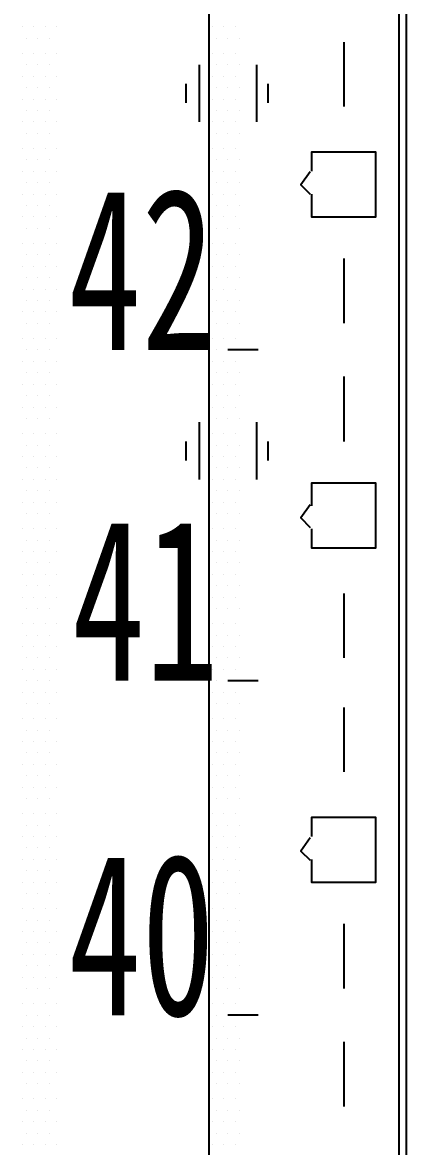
# Model space of a CAD drawing. Header units: metres. Extents: x 17 to 1264, y 17 to 859.
# Drawn here: x 307.72 to 322.27, y 608.47 to 651.04 of the extents above; entities that cross this region are included whole.
import ezdxf

# ---------------------------------------------------------------- set-up
doc = ezdxf.new("R2010")
doc.units = ezdxf.units.M
for name, color, linetype in [('LINES', 7, 'Continuous'), ('POLYLINES', 4, 'Continuous'), ('TEXTS', 3, 'Continuous')]:
    doc.layers.add(name, color=color, linetype=linetype)

msp = doc.modelspace()

# ---------------------------------------------------------------- linework, layer by layer
at = {"layer": 'LINES'}
for p, q in [((322.27, 121.54), (322.27, 716.83)), ((307.72, 650.88), (307.72, 650.88)), ((308.15, 650.88), (308.15, 650.88)), ((308.59, 650.88), (308.59, 650.88)), ((309.02, 650.88), (309.02, 650.88)), ((314.92, 650.88), (314.92, 650.88)), ((315.35, 650.88), (315.35, 650.88)), ((315.79, 650.88), (315.79, 650.88)), ((307.87, 650.45), (307.87, 650.45)), ((308.3, 650.45), (308.3, 650.45)), ((308.73, 650.45), (308.73, 650.45)), ((315.07, 650.45), (315.07, 650.45)), ((315.5, 650.45), (315.5, 650.45)), ((315.93, 650.45), (315.93, 650.45)), ((319.89, 650.3), (319.89, 647.86)), ((307.72, 649.87), (307.72, 649.87)), ((308.15, 649.87), (308.15, 649.87)), ((308.59, 649.87), (308.59, 649.87)), ((309.02, 649.87), (309.02, 649.87)), ((314.92, 649.87), (314.92, 649.87)), ((315.35, 649.87), (315.35, 649.87)), ((315.79, 649.87), (315.79, 649.87)), ((307.87, 649.44), (307.87, 649.44)), ((308.3, 649.44), (308.3, 649.44)), ((308.73, 649.44), (308.73, 649.44)), ((314.42, 649.44), (314.42, 647.28)), ((315.07, 649.44), (315.07, 649.44)), ((315.5, 649.44), (315.5, 649.44)), ((315.93, 649.44), (315.93, 649.44)), ((316.58, 649.44), (316.58, 647.28)), ((307.72, 649.01), (307.72, 649.01)), ((308.15, 649.01), (308.15, 649.01)), ((308.59, 649.01), (308.59, 649.01)), ((309.02, 649.01), (309.02, 649.01)), ((314.92, 649.01), (314.92, 649.01)), ((315.35, 649.01), (315.35, 649.01)), ((315.79, 649.01), (315.79, 649.01)), ((307.87, 648.58), (307.87, 648.58)), ((308.3, 648.58), (308.3, 648.58)), ((308.73, 648.58), (308.73, 648.58)), ((313.91, 648.72), (313.91, 648)), ((315.07, 648.58), (315.07, 648.58)), ((315.5, 648.58), (315.5, 648.58)), ((315.93, 648.58), (315.93, 648.58)), ((317.01, 648.72), (317.01, 648)), ((307.72, 648.14), (307.72, 648.14)), ((308.15, 648.14), (308.15, 648.14)), ((308.59, 648.14), (308.59, 648.14)), ((309.02, 648.14), (309.02, 648.14)), ((314.92, 648.14), (314.92, 648.14)), ((315.35, 648.14), (315.35, 648.14)), ((315.79, 648.14), (315.79, 648.14)), ((307.87, 647.71), (307.87, 647.71)), ((308.3, 647.71), (308.3, 647.71)), ((308.73, 647.71), (308.73, 647.71)), ((315.07, 647.71), (315.07, 647.71)), ((315.5, 647.71), (315.5, 647.71)), ((315.93, 647.71), (315.93, 647.71)), ((307.72, 647.28), (307.72, 647.28)), ((308.15, 647.28), (308.15, 647.28)), ((308.59, 647.28), (308.59, 647.28)), ((309.02, 647.28), (309.02, 647.28)), ((314.92, 647.28), (314.92, 647.28)), ((315.35, 647.28), (315.35, 647.28)), ((315.79, 647.28), (315.79, 647.28)), ((307.87, 646.85), (307.87, 646.85)), ((308.3, 646.85), (308.3, 646.85)), ((308.73, 646.85), (308.73, 646.85)), ((315.07, 646.85), (315.07, 646.85)), ((315.5, 646.85), (315.5, 646.85)), ((315.93, 646.85), (315.93, 646.85)), ((307.72, 646.27), (307.72, 646.27)), ((308.15, 646.27), (308.15, 646.27)), ((308.59, 646.27), (308.59, 646.27)), ((309.02, 646.27), (309.02, 646.27)), ((314.92, 646.27), (314.92, 646.27)), ((315.35, 646.27), (315.35, 646.27)), ((315.79, 646.27), (315.79, 646.27)), ((307.87, 645.84), (307.87, 645.84)), ((308.3, 645.84), (308.3, 645.84)), ((308.73, 645.84), (308.73, 645.84)), ((315.07, 645.84), (315.07, 645.84)), ((315.5, 645.84), (315.5, 645.84)), ((315.93, 645.84), (315.93, 645.84)), ((307.72, 645.41), (307.72, 645.41)), ((308.15, 645.41), (308.15, 645.41)), ((308.59, 645.41), (308.59, 645.41)), ((309.02, 645.41), (309.02, 645.41)), ((314.92, 645.41), (314.92, 645.41)), ((315.35, 645.41), (315.35, 645.41)), ((315.79, 645.41), (315.79, 645.41)), ((307.87, 644.98), (307.87, 644.98)), ((308.3, 644.98), (308.3, 644.98)), ((308.73, 644.98), (308.73, 644.98)), ((315.07, 644.98), (315.07, 644.98)), ((315.5, 644.98), (315.5, 644.98)), ((315.93, 644.98), (315.93, 644.98)), ((307.72, 644.54), (307.72, 644.54)), ((308.15, 644.54), (308.15, 644.54)), ((308.59, 644.54), (308.59, 644.54)), ((309.02, 644.54), (309.02, 644.54)), ((314.92, 644.54), (314.92, 644.54)), ((315.35, 644.54), (315.35, 644.54)), ((315.79, 644.54), (315.79, 644.54)), ((307.87, 644.11), (307.87, 644.11)), ((308.3, 644.11), (308.3, 644.11)), ((308.73, 644.11), (308.73, 644.11)), ((315.07, 644.11), (315.07, 644.11)), ((315.5, 644.11), (315.5, 644.11)), ((315.93, 644.11), (315.93, 644.11)), ((307.72, 643.68), (307.72, 643.68)), ((308.15, 643.68), (308.15, 643.68)), ((308.59, 643.68), (308.59, 643.68)), ((309.02, 643.68), (309.02, 643.68)), ((314.92, 643.68), (314.92, 643.68)), ((315.35, 643.68), (315.35, 643.68)), ((315.79, 643.68), (315.79, 643.68)), ((307.87, 643.25), (307.87, 643.25)), ((308.3, 643.25), (308.3, 643.25)), ((308.73, 643.25), (308.73, 643.25)), ((315.07, 643.25), (315.07, 643.25)), ((315.5, 643.25), (315.5, 643.25)), ((315.93, 643.25), (315.93, 643.25)), ((307.72, 642.67), (307.72, 642.67)), ((308.15, 642.67), (308.15, 642.67)), ((308.59, 642.67), (308.59, 642.67)), ((309.02, 642.67), (309.02, 642.67)), ((314.92, 642.67), (314.92, 642.67)), ((315.35, 642.67), (315.35, 642.67)), ((315.79, 642.67), (315.79, 642.67)), ((307.87, 642.24), (307.87, 642.24)), ((308.3, 642.24), (308.3, 642.24)), ((308.73, 642.24), (308.73, 642.24)), ((315.07, 642.24), (315.07, 642.24)), ((315.5, 642.24), (315.5, 642.24)), ((315.93, 642.24), (315.93, 642.24)), ((319.89, 642.1), (319.89, 639.65)), ((307.72, 641.81), (307.72, 641.81)), ((308.15, 641.81), (308.15, 641.81)), ((308.59, 641.81), (308.59, 641.81)), ((309.02, 641.81), (309.02, 641.81)), ((314.92, 641.81), (314.92, 641.81)), ((315.35, 641.81), (315.35, 641.81)), ((315.79, 641.81), (315.79, 641.81)), ((307.87, 641.38), (307.87, 641.38)), ((308.3, 641.38), (308.3, 641.38)), ((308.73, 641.38), (308.73, 641.38)), ((315.07, 641.38), (315.07, 641.38)), ((315.5, 641.38), (315.5, 641.38)), ((315.93, 641.38), (315.93, 641.38)), ((307.72, 640.94), (307.72, 640.94)), ((308.15, 640.94), (308.15, 640.94)), ((308.59, 640.94), (308.59, 640.94)), ((309.02, 640.94), (309.02, 640.94)), ((314.92, 640.94), (314.92, 640.94)), ((315.35, 640.94), (315.35, 640.94)), ((315.79, 640.94), (315.79, 640.94)), ((307.87, 640.51), (307.87, 640.51)), ((308.3, 640.51), (308.3, 640.51)), ((308.73, 640.51), (308.73, 640.51)), ((315.07, 640.51), (315.07, 640.51)), ((315.5, 640.51), (315.5, 640.51)), ((315.93, 640.51), (315.93, 640.51)), ((307.72, 640.08), (307.72, 640.08)), ((308.15, 640.08), (308.15, 640.08)), ((308.59, 640.08), (308.59, 640.08)), ((309.02, 640.08), (309.02, 640.08)), ((314.92, 640.08), (314.92, 640.08)), ((315.35, 640.08), (315.35, 640.08)), ((315.79, 640.08), (315.79, 640.08)), ((307.87, 639.65), (307.87, 639.65)), ((308.3, 639.65), (308.3, 639.65)), ((308.73, 639.65), (308.73, 639.65)), ((315.07, 639.65), (315.07, 639.65)), ((315.5, 639.65), (315.5, 639.65)), ((315.93, 639.65), (315.93, 639.65)), ((307.72, 639.07), (307.72, 639.07)), ((308.15, 639.07), (308.15, 639.07)), ((308.59, 639.07), (308.59, 639.07)), ((309.02, 639.07), (309.02, 639.07)), ((314.92, 639.07), (314.92, 639.07)), ((315.35, 639.07), (315.35, 639.07)), ((315.79, 639.07), (315.79, 639.07)), ((307.87, 638.64), (307.87, 638.64)), ((308.3, 638.64), (308.3, 638.64)), ((308.73, 638.64), (308.73, 638.64)), ((315.07, 638.64), (315.07, 638.64)), ((315.5, 638.64), (315.5, 638.64)), ((316.65, 638.64), (315.5, 638.64)), ((315.93, 638.64), (315.93, 638.64)), ((307.72, 638.21), (307.72, 638.21)), ((308.15, 638.21), (308.15, 638.21)), ((308.59, 638.21), (308.59, 638.21)), ((309.02, 638.21), (309.02, 638.21)), ((314.92, 638.21), (314.92, 638.21)), ((315.35, 638.21), (315.35, 638.21)), ((315.79, 638.21), (315.79, 638.21)), ((307.87, 637.78), (307.87, 637.78)), ((308.3, 637.78), (308.3, 637.78)), ((308.73, 637.78), (308.73, 637.78)), ((315.07, 637.78), (315.07, 637.78)), ((315.5, 637.78), (315.5, 637.78)), ((315.93, 637.78), (315.93, 637.78)), ((319.89, 637.63), (319.89, 635.18)), ((307.72, 637.34), (307.72, 637.34)), ((308.15, 637.34), (308.15, 637.34)), ((308.59, 637.34), (308.59, 637.34)), ((309.02, 637.34), (309.02, 637.34)), ((314.92, 637.34), (314.92, 637.34)), ((315.35, 637.34), (315.35, 637.34)), ((315.79, 637.34), (315.79, 637.34)), ((307.87, 636.91), (307.87, 636.91)), ((308.3, 636.91), (308.3, 636.91)), ((308.73, 636.91), (308.73, 636.91)), ((315.07, 636.91), (315.07, 636.91)), ((315.5, 636.91), (315.5, 636.91)), ((315.93, 636.91), (315.93, 636.91)), ((307.72, 636.48), (307.72, 636.48)), ((308.15, 636.48), (308.15, 636.48)), ((308.59, 636.48), (308.59, 636.48)), ((309.02, 636.48), (309.02, 636.48)), ((314.92, 636.48), (314.92, 636.48)), ((315.35, 636.48), (315.35, 636.48)), ((315.79, 636.48), (315.79, 636.48)), ((307.87, 636.05), (307.87, 636.05)), ((308.3, 636.05), (308.3, 636.05)), ((308.73, 636.05), (308.73, 636.05)), ((314.42, 635.9), (314.42, 633.74)), ((315.07, 636.05), (315.07, 636.05)), ((315.5, 636.05), (315.5, 636.05)), ((315.93, 636.05), (315.93, 636.05)), ((316.58, 635.9), (316.58, 633.74)), ((307.72, 635.47), (307.72, 635.47)), ((308.15, 635.47), (308.15, 635.47)), ((308.59, 635.47), (308.59, 635.47)), ((309.02, 635.47), (309.02, 635.47)), ((314.92, 635.47), (314.92, 635.47)), ((315.35, 635.47), (315.35, 635.47)), ((315.79, 635.47), (315.79, 635.47)), ((307.87, 635.04), (307.87, 635.04)), ((308.3, 635.04), (308.3, 635.04)), ((308.73, 635.04), (308.73, 635.04)), ((313.91, 635.18), (313.91, 634.46)), ((315.07, 635.04), (315.07, 635.04)), ((315.5, 635.04), (315.5, 635.04)), ((315.93, 635.04), (315.93, 635.04)), ((317.01, 635.18), (317.01, 634.46)), ((307.72, 634.61), (307.72, 634.61)), ((308.15, 634.61), (308.15, 634.61)), ((308.59, 634.61), (308.59, 634.61)), ((309.02, 634.61), (309.02, 634.61)), ((314.92, 634.61), (314.92, 634.61)), ((315.35, 634.61), (315.35, 634.61)), ((315.79, 634.61), (315.79, 634.61)), ((307.87, 634.18), (307.87, 634.18)), ((308.3, 634.18), (308.3, 634.18)), ((308.73, 634.18), (308.73, 634.18)), ((315.07, 634.18), (315.07, 634.18)), ((315.5, 634.18), (315.5, 634.18)), ((315.93, 634.18), (315.93, 634.18)), ((307.72, 633.74), (307.72, 633.74)), ((308.15, 633.74), (308.15, 633.74)), ((308.59, 633.74), (308.59, 633.74)), ((309.02, 633.74), (309.02, 633.74)), ((314.92, 633.74), (314.92, 633.74)), ((315.35, 633.74), (315.35, 633.74)), ((315.79, 633.74), (315.79, 633.74)), ((307.87, 633.31), (307.87, 633.31)), ((308.3, 633.31), (308.3, 633.31)), ((308.73, 633.31), (308.73, 633.31)), ((315.07, 633.31), (315.07, 633.31)), ((315.5, 633.31), (315.5, 633.31)), ((315.93, 633.31), (315.93, 633.31)), ((307.72, 632.88), (307.72, 632.88)), ((308.15, 632.88), (308.15, 632.88)), ((308.59, 632.88), (308.59, 632.88)), ((309.02, 632.88), (309.02, 632.88)), ((314.92, 632.88), (314.92, 632.88)), ((315.35, 632.88), (315.35, 632.88)), ((315.79, 632.88), (315.79, 632.88)), ((307.87, 632.45), (307.87, 632.45)), ((308.3, 632.45), (308.3, 632.45)), ((308.73, 632.45), (308.73, 632.45)), ((315.07, 632.45), (315.07, 632.45)), ((315.5, 632.45), (315.5, 632.45)), ((315.93, 632.45), (315.93, 632.45)), ((307.72, 631.87), (307.72, 631.87)), ((308.15, 631.87), (308.15, 631.87)), ((308.59, 631.87), (308.59, 631.87)), ((309.02, 631.87), (309.02, 631.87)), ((314.92, 631.87), (314.92, 631.87)), ((315.35, 631.87), (315.35, 631.87)), ((315.79, 631.87), (315.79, 631.87)), ((307.87, 631.44), (307.87, 631.44)), ((308.3, 631.44), (308.3, 631.44)), ((308.73, 631.44), (308.73, 631.44)), ((315.07, 631.44), (315.07, 631.44)), ((315.5, 631.44), (315.5, 631.44)), ((315.93, 631.44), (315.93, 631.44)), ((307.72, 631.01), (307.72, 631.01)), ((308.15, 631.01), (308.15, 631.01)), ((308.59, 631.01), (308.59, 631.01)), ((309.02, 631.01), (309.02, 631.01)), ((314.92, 631.01), (314.92, 631.01)), ((315.35, 631.01), (315.35, 631.01)), ((315.79, 631.01), (315.79, 631.01)), ((307.87, 630.58), (307.87, 630.58)), ((308.3, 630.58), (308.3, 630.58)), ((308.73, 630.58), (308.73, 630.58)), ((315.07, 630.58), (315.07, 630.58)), ((315.5, 630.58), (315.5, 630.58)), ((315.93, 630.58), (315.93, 630.58)), ((307.72, 630.14), (307.72, 630.14)), ((308.15, 630.14), (308.15, 630.14)), ((308.59, 630.14), (308.59, 630.14)), ((309.02, 630.14), (309.02, 630.14)), ((314.92, 630.14), (314.92, 630.14)), ((315.35, 630.14), (315.35, 630.14)), ((315.79, 630.14), (315.79, 630.14)), ((307.87, 629.71), (307.87, 629.71)), ((308.3, 629.71), (308.3, 629.71)), ((308.73, 629.71), (308.73, 629.71)), ((315.07, 629.71), (315.07, 629.71)), ((315.5, 629.71), (315.5, 629.71)), ((315.93, 629.71), (315.93, 629.71)), ((307.72, 629.28), (307.72, 629.28)), ((308.15, 629.28), (308.15, 629.28)), ((308.59, 629.28), (308.59, 629.28)), ((309.02, 629.28), (309.02, 629.28)), ((314.92, 629.28), (314.92, 629.28)), ((315.35, 629.28), (315.35, 629.28)), ((315.79, 629.28), (315.79, 629.28)), ((319.89, 629.42), (319.89, 626.98)), ((307.87, 628.85), (307.87, 628.85)), ((308.3, 628.85), (308.3, 628.85)), ((308.73, 628.85), (308.73, 628.85)), ((315.07, 628.85), (315.07, 628.85)), ((315.5, 628.85), (315.5, 628.85)), ((315.93, 628.85), (315.93, 628.85)), ((307.72, 628.27), (307.72, 628.27)), ((308.15, 628.27), (308.15, 628.27)), ((308.59, 628.27), (308.59, 628.27)), ((309.02, 628.27), (309.02, 628.27)), ((314.92, 628.27), (314.92, 628.27)), ((315.35, 628.27), (315.35, 628.27)), ((315.79, 628.27), (315.79, 628.27)), ((307.87, 627.84), (307.87, 627.84)), ((308.3, 627.84), (308.3, 627.84)), ((308.73, 627.84), (308.73, 627.84)), ((315.07, 627.84), (315.07, 627.84)), ((315.5, 627.84), (315.5, 627.84)), ((315.93, 627.84), (315.93, 627.84)), ((307.72, 627.41), (307.72, 627.41)), ((308.15, 627.41), (308.15, 627.41)), ((308.59, 627.41), (308.59, 627.41)), ((309.02, 627.41), (309.02, 627.41)), ((314.92, 627.41), (314.92, 627.41)), ((315.35, 627.41), (315.35, 627.41)), ((315.79, 627.41), (315.79, 627.41)), ((307.87, 626.98), (307.87, 626.98)), ((308.3, 626.98), (308.3, 626.98)), ((308.73, 626.98), (308.73, 626.98)), ((315.07, 626.98), (315.07, 626.98)), ((315.5, 626.98), (315.5, 626.98)), ((315.93, 626.98), (315.93, 626.98)), ((307.72, 626.54), (307.72, 626.54)), ((308.15, 626.54), (308.15, 626.54)), ((308.59, 626.54), (308.59, 626.54)), ((309.02, 626.54), (309.02, 626.54)), ((314.92, 626.54), (314.92, 626.54)), ((315.35, 626.54), (315.35, 626.54)), ((315.79, 626.54), (315.79, 626.54)), ((307.87, 626.11), (307.87, 626.11)), ((308.3, 626.11), (308.3, 626.11)), ((308.73, 626.11), (308.73, 626.11)), ((315.07, 626.11), (315.07, 626.11)), ((315.5, 626.11), (315.5, 626.11)), ((316.65, 626.11), (315.5, 626.11)), ((315.93, 626.11), (315.93, 626.11)), ((307.72, 625.68), (307.72, 625.68)), ((308.15, 625.68), (308.15, 625.68)), ((308.59, 625.68), (308.59, 625.68)), ((309.02, 625.68), (309.02, 625.68)), ((314.92, 625.68), (314.92, 625.68)), ((315.35, 625.68), (315.35, 625.68)), ((315.79, 625.68), (315.79, 625.68)), ((307.87, 625.25), (307.87, 625.25)), ((308.3, 625.25), (308.3, 625.25)), ((308.73, 625.25), (308.73, 625.25)), ((315.07, 625.25), (315.07, 625.25)), ((315.5, 625.25), (315.5, 625.25)), ((315.93, 625.25), (315.93, 625.25)), ((319.89, 625.1), (319.89, 622.66)), ((307.72, 624.67), (307.72, 624.67)), ((308.15, 624.67), (308.15, 624.67)), ((308.59, 624.67), (308.59, 624.67)), ((309.02, 624.67), (309.02, 624.67)), ((314.92, 624.67), (314.92, 624.67)), ((315.35, 624.67), (315.35, 624.67)), ((315.79, 624.67), (315.79, 624.67)), ((307.87, 624.24), (307.87, 624.24)), ((308.3, 624.24), (308.3, 624.24)), ((308.73, 624.24), (308.73, 624.24)), ((315.07, 624.24), (315.07, 624.24)), ((315.5, 624.24), (315.5, 624.24)), ((315.93, 624.24), (315.93, 624.24)), ((307.72, 623.81), (307.72, 623.81)), ((308.15, 623.81), (308.15, 623.81)), ((308.59, 623.81), (308.59, 623.81)), ((309.02, 623.81), (309.02, 623.81)), ((314.92, 623.81), (314.92, 623.81)), ((315.35, 623.81), (315.35, 623.81)), ((315.79, 623.81), (315.79, 623.81)), ((307.87, 623.38), (307.87, 623.38)), ((308.3, 623.38), (308.3, 623.38)), ((308.73, 623.38), (308.73, 623.38)), ((315.07, 623.38), (315.07, 623.38)), ((315.5, 623.38), (315.5, 623.38)), ((315.93, 623.38), (315.93, 623.38)), ((307.72, 622.94), (307.72, 622.94)), ((308.15, 622.94), (308.15, 622.94)), ((308.59, 622.94), (308.59, 622.94)), ((309.02, 622.94), (309.02, 622.94)), ((314.92, 622.94), (314.92, 622.94)), ((315.35, 622.94), (315.35, 622.94)), ((315.79, 622.94), (315.79, 622.94)), ((307.87, 622.51), (307.87, 622.51)), ((308.3, 622.51), (308.3, 622.51)), ((308.73, 622.51), (308.73, 622.51)), ((315.07, 622.51), (315.07, 622.51)), ((315.5, 622.51), (315.5, 622.51)), ((315.93, 622.51), (315.93, 622.51)), ((307.72, 622.08), (307.72, 622.08)), ((308.15, 622.08), (308.15, 622.08)), ((308.59, 622.08), (308.59, 622.08)), ((309.02, 622.08), (309.02, 622.08)), ((314.92, 622.08), (314.92, 622.08)), ((315.35, 622.08), (315.35, 622.08)), ((315.79, 622.08), (315.79, 622.08)), ((307.87, 621.65), (307.87, 621.65)), ((308.3, 621.65), (308.3, 621.65)), ((308.73, 621.65), (308.73, 621.65)), ((315.07, 621.65), (315.07, 621.65)), ((315.5, 621.65), (315.5, 621.65)), ((315.93, 621.65), (315.93, 621.65)), ((307.72, 621.07), (307.72, 621.07)), ((308.15, 621.07), (308.15, 621.07)), ((308.59, 621.07), (308.59, 621.07)), ((309.02, 621.07), (309.02, 621.07)), ((314.92, 621.07), (314.92, 621.07)), ((315.35, 621.07), (315.35, 621.07)), ((315.79, 621.07), (315.79, 621.07)), ((307.87, 620.64), (307.87, 620.64)), ((308.3, 620.64), (308.3, 620.64)), ((308.73, 620.64), (308.73, 620.64)), ((315.07, 620.64), (315.07, 620.64)), ((315.5, 620.64), (315.5, 620.64)), ((315.93, 620.64), (315.93, 620.64)), ((307.72, 620.21), (307.72, 620.21)), ((308.15, 620.21), (308.15, 620.21)), ((308.59, 620.21), (308.59, 620.21)), ((309.02, 620.21), (309.02, 620.21)), ((314.92, 620.21), (314.92, 620.21)), ((315.35, 620.21), (315.35, 620.21)), ((315.79, 620.21), (315.79, 620.21)), ((307.87, 619.78), (307.87, 619.78)), ((308.3, 619.78), (308.3, 619.78)), ((308.73, 619.78), (308.73, 619.78)), ((315.07, 619.78), (315.07, 619.78)), ((315.5, 619.78), (315.5, 619.78)), ((315.93, 619.78), (315.93, 619.78)), ((307.72, 619.34), (307.72, 619.34)), ((308.15, 619.34), (308.15, 619.34)), ((308.59, 619.34), (308.59, 619.34)), ((309.02, 619.34), (309.02, 619.34)), ((314.92, 619.34), (314.92, 619.34)), ((315.35, 619.34), (315.35, 619.34)), ((315.79, 619.34), (315.79, 619.34)), ((307.87, 618.91), (307.87, 618.91)), ((308.3, 618.91), (308.3, 618.91)), ((308.73, 618.91), (308.73, 618.91)), ((315.07, 618.91), (315.07, 618.91)), ((315.5, 618.91), (315.5, 618.91)), ((315.93, 618.91), (315.93, 618.91)), ((307.72, 618.48), (307.72, 618.48)), ((308.15, 618.48), (308.15, 618.48)), ((308.59, 618.48), (308.59, 618.48)), ((309.02, 618.48), (309.02, 618.48)), ((314.92, 618.48), (314.92, 618.48)), ((315.35, 618.48), (315.35, 618.48)), ((315.79, 618.48), (315.79, 618.48)), ((307.87, 618.05), (307.87, 618.05)), ((308.3, 618.05), (308.3, 618.05)), ((308.73, 618.05), (308.73, 618.05)), ((315.07, 618.05), (315.07, 618.05)), ((315.5, 618.05), (315.5, 618.05)), ((315.93, 618.05), (315.93, 618.05)), ((307.72, 617.47), (307.72, 617.47)), ((308.15, 617.47), (308.15, 617.47)), ((308.59, 617.47), (308.59, 617.47)), ((309.02, 617.47), (309.02, 617.47)), ((314.92, 617.47), (314.92, 617.47)), ((315.35, 617.47), (315.35, 617.47)), ((315.79, 617.47), (315.79, 617.47)), ((307.87, 617.04), (307.87, 617.04)), ((308.3, 617.04), (308.3, 617.04)), ((308.73, 617.04), (308.73, 617.04)), ((315.07, 617.04), (315.07, 617.04)), ((315.5, 617.04), (315.5, 617.04)), ((315.93, 617.04), (315.93, 617.04)), ((307.72, 616.61), (307.72, 616.61)), ((308.15, 616.61), (308.15, 616.61)), ((308.59, 616.61), (308.59, 616.61)), ((309.02, 616.61), (309.02, 616.61)), ((314.92, 616.61), (314.92, 616.61)), ((315.35, 616.61), (315.35, 616.61)), ((315.79, 616.61), (315.79, 616.61)), ((319.89, 616.9), (319.89, 614.45)), ((307.87, 616.18), (307.87, 616.18)), ((308.3, 616.18), (308.3, 616.18)), ((308.73, 616.18), (308.73, 616.18)), ((315.07, 616.18), (315.07, 616.18)), ((315.5, 616.18), (315.5, 616.18)), ((315.93, 616.18), (315.93, 616.18)), ((307.72, 615.74), (307.72, 615.74)), ((308.15, 615.74), (308.15, 615.74)), ((308.59, 615.74), (308.59, 615.74)), ((309.02, 615.74), (309.02, 615.74)), ((314.92, 615.74), (314.92, 615.74)), ((315.35, 615.74), (315.35, 615.74)), ((315.79, 615.74), (315.79, 615.74)), ((307.87, 615.31), (307.87, 615.31)), ((308.3, 615.31), (308.3, 615.31)), ((308.73, 615.31), (308.73, 615.31)), ((315.07, 615.31), (315.07, 615.31)), ((315.5, 615.31), (315.5, 615.31)), ((315.93, 615.31), (315.93, 615.31)), ((307.72, 614.88), (307.72, 614.88)), ((308.15, 614.88), (308.15, 614.88)), ((308.59, 614.88), (308.59, 614.88)), ((309.02, 614.88), (309.02, 614.88)), ((314.92, 614.88), (314.92, 614.88)), ((315.35, 614.88), (315.35, 614.88)), ((315.79, 614.88), (315.79, 614.88)), ((307.87, 614.45), (307.87, 614.45)), ((308.3, 614.45), (308.3, 614.45)), ((308.73, 614.45), (308.73, 614.45)), ((315.07, 614.45), (315.07, 614.45)), ((315.5, 614.45), (315.5, 614.45)), ((315.93, 614.45), (315.93, 614.45)), ((307.72, 613.87), (307.72, 613.87)), ((308.15, 613.87), (308.15, 613.87)), ((308.59, 613.87), (308.59, 613.87)), ((309.02, 613.87), (309.02, 613.87)), ((314.92, 613.87), (314.92, 613.87)), ((315.35, 613.87), (315.35, 613.87)), ((315.79, 613.87), (315.79, 613.87)), ((307.87, 613.44), (307.87, 613.44)), ((308.3, 613.44), (308.3, 613.44)), ((308.73, 613.44), (308.73, 613.44)), ((315.07, 613.44), (315.07, 613.44)), ((315.5, 613.44), (315.5, 613.44)), ((316.65, 613.44), (315.5, 613.44)), ((315.93, 613.44), (315.93, 613.44)), ((307.72, 613.01), (307.72, 613.01)), ((308.15, 613.01), (308.15, 613.01)), ((308.59, 613.01), (308.59, 613.01)), ((309.02, 613.01), (309.02, 613.01)), ((314.92, 613.01), (314.92, 613.01)), ((315.35, 613.01), (315.35, 613.01)), ((315.79, 613.01), (315.79, 613.01)), ((307.87, 612.58), (307.87, 612.58)), ((308.3, 612.58), (308.3, 612.58)), ((308.73, 612.58), (308.73, 612.58)), ((315.07, 612.58), (315.07, 612.58)), ((315.5, 612.58), (315.5, 612.58)), ((315.93, 612.58), (315.93, 612.58)), ((319.89, 612.43), (319.89, 609.98)), ((307.72, 612.14), (307.72, 612.14)), ((308.15, 612.14), (308.15, 612.14)), ((308.59, 612.14), (308.59, 612.14)), ((309.02, 612.14), (309.02, 612.14)), ((314.92, 612.14), (314.92, 612.14)), ((315.35, 612.14), (315.35, 612.14)), ((315.79, 612.14), (315.79, 612.14)), ((307.87, 611.71), (307.87, 611.71)), ((308.3, 611.71), (308.3, 611.71)), ((308.73, 611.71), (308.73, 611.71)), ((315.07, 611.71), (315.07, 611.71)), ((315.5, 611.71), (315.5, 611.71)), ((315.93, 611.71), (315.93, 611.71)), ((307.72, 611.28), (307.72, 611.28)), ((308.15, 611.28), (308.15, 611.28)), ((308.59, 611.28), (308.59, 611.28)), ((309.02, 611.28), (309.02, 611.28)), ((314.92, 611.28), (314.92, 611.28)), ((315.35, 611.28), (315.35, 611.28)), ((315.79, 611.28), (315.79, 611.28)), ((307.87, 610.85), (307.87, 610.85)), ((308.3, 610.85), (308.3, 610.85)), ((308.73, 610.85), (308.73, 610.85)), ((315.07, 610.85), (315.07, 610.85)), ((315.5, 610.85), (315.5, 610.85)), ((315.93, 610.85), (315.93, 610.85)), ((307.72, 610.27), (307.72, 610.27)), ((308.15, 610.27), (308.15, 610.27)), ((308.59, 610.27), (308.59, 610.27)), ((309.02, 610.27), (309.02, 610.27)), ((314.92, 610.27), (314.92, 610.27)), ((315.35, 610.27), (315.35, 610.27)), ((315.79, 610.27), (315.79, 610.27)), ((307.87, 609.84), (307.87, 609.84)), ((308.3, 609.84), (308.3, 609.84)), ((308.73, 609.84), (308.73, 609.84)), ((315.07, 609.84), (315.07, 609.84)), ((315.5, 609.84), (315.5, 609.84)), ((315.93, 609.84), (315.93, 609.84)), ((307.72, 609.41), (307.72, 609.41)), ((308.15, 609.41), (308.15, 609.41)), ((308.59, 609.41), (308.59, 609.41)), ((309.02, 609.41), (309.02, 609.41)), ((314.92, 609.41), (314.92, 609.41)), ((315.35, 609.41), (315.35, 609.41)), ((315.79, 609.41), (315.79, 609.41)), ((307.87, 608.98), (307.87, 608.98)), ((308.3, 608.98), (308.3, 608.98)), ((308.73, 608.98), (308.73, 608.98)), ((315.07, 608.98), (315.07, 608.98)), ((315.5, 608.98), (315.5, 608.98)), ((315.93, 608.98), (315.93, 608.98)), ((307.72, 608.54), (307.72, 608.54)), ((308.15, 608.54), (308.15, 608.54)), ((308.59, 608.54), (308.59, 608.54)), ((309.02, 608.54), (309.02, 608.54)), ((314.92, 608.54), (314.92, 608.54)), ((315.35, 608.54), (315.35, 608.54)), ((315.79, 608.54), (315.79, 608.54))]:
    msp.add_line(p, q, dxfattribs=at)
at = {"layer": 'POLYLINES'}
for points in [[(314.78, 716.83), (314.78, 574.85), (314.78, 121.54)], [(321.98, 699.55), (321.98, 560.59), (321.98, 121.54)], [(318.67, 644.54), (318.67, 643.68), (321.11, 643.68), (321.11, 646.13), (318.67, 646.13), (318.67, 645.41)], [(318.62, 645.39), (318.26, 644.89), (318.62, 644.54)], [(318.67, 631.87), (318.67, 631.15), (321.11, 631.15), (321.11, 633.6), (318.67, 633.6), (318.67, 632.74)], [(318.62, 632.77), (318.26, 632.28), (318.62, 631.92)], [(318.67, 619.34), (318.67, 618.48), (321.11, 618.48), (321.11, 620.93), (318.67, 620.93), (318.67, 620.21)], [(318.62, 620.16), (318.26, 619.66), (318.62, 619.31)]]:
    msp.add_lwpolyline(points, dxfattribs=at)

# ---------------------------------------------------------------- texts
at = {"layer": 'TEXTS', "width": 0.666667}
for s, p in [('42', (309.45, 638.64)), ('41', (309.59, 626.11)), ('40', (309.45, 613.44))]:
    msp.add_text(s, height=6.13, dxfattribs=at).set_placement(p)

doc.saveas('drawing.dxf')
